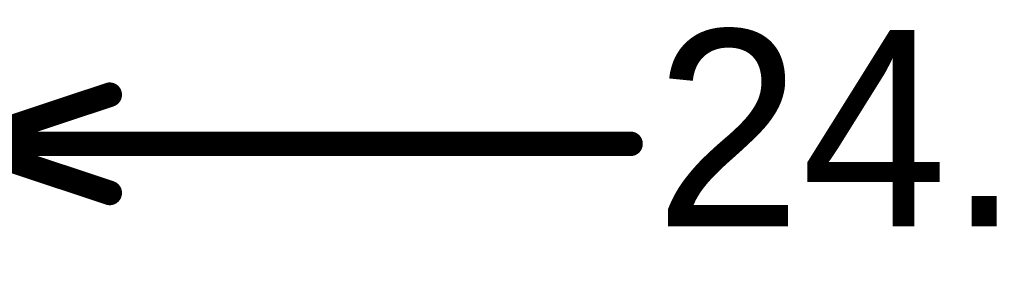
# Model space of a CAD drawing. Header units: millimetres. Extents: x 4.07 to 5.44, y 2.62 to 3.84.
# Drawn here: x 4.2772 to 4.6737, y 3.7316 to 3.8399 of the extents above; entities that cross this region are included whole.
import ezdxf

# ---------------------------------------------------------------- set-up
doc = ezdxf.new("R2010")
doc.units = ezdxf.units.MM
doc.header["$MEASUREMENT"] = 0
doc.layers.add('Mechanical2', color=216, linetype='Continuous')

msp = doc.modelspace()

# ---------------------------------------------------------------- linework, layer by layer
at = {"layer": 'Mechanical2', "const_width": 0.01}
for points in [[(4.25392, 3.78926), (4.31392, 3.80926)], [(4.25392, 3.78926), (4.31392, 3.76926)], [(4.25392, 3.78926), (4.52572, 3.78926)]]:
    msp.add_lwpolyline(points, dxfattribs=at)
at = {"layer": 'Mechanical2', "const_width": 0.005}
for points in [[(4.31142, 3.80926, 1), (4.31642, 3.80926, 1)], [(4.52322, 3.78926, 1), (4.52822, 3.78926, 1)], [(4.31142, 3.76926, 1), (4.31642, 3.76926, 1)]]:
    msp.add_lwpolyline(points, format="xyb", close=True, dxfattribs=at)

# ---------------------------------------------------------------- texts
at = {"layer": 'Mechanical2'}
msp.add_text('24.00 (mm)', height=0.08, dxfattribs=at).set_placement((4.53564, 3.75564))

doc.saveas('drawing.dxf')
